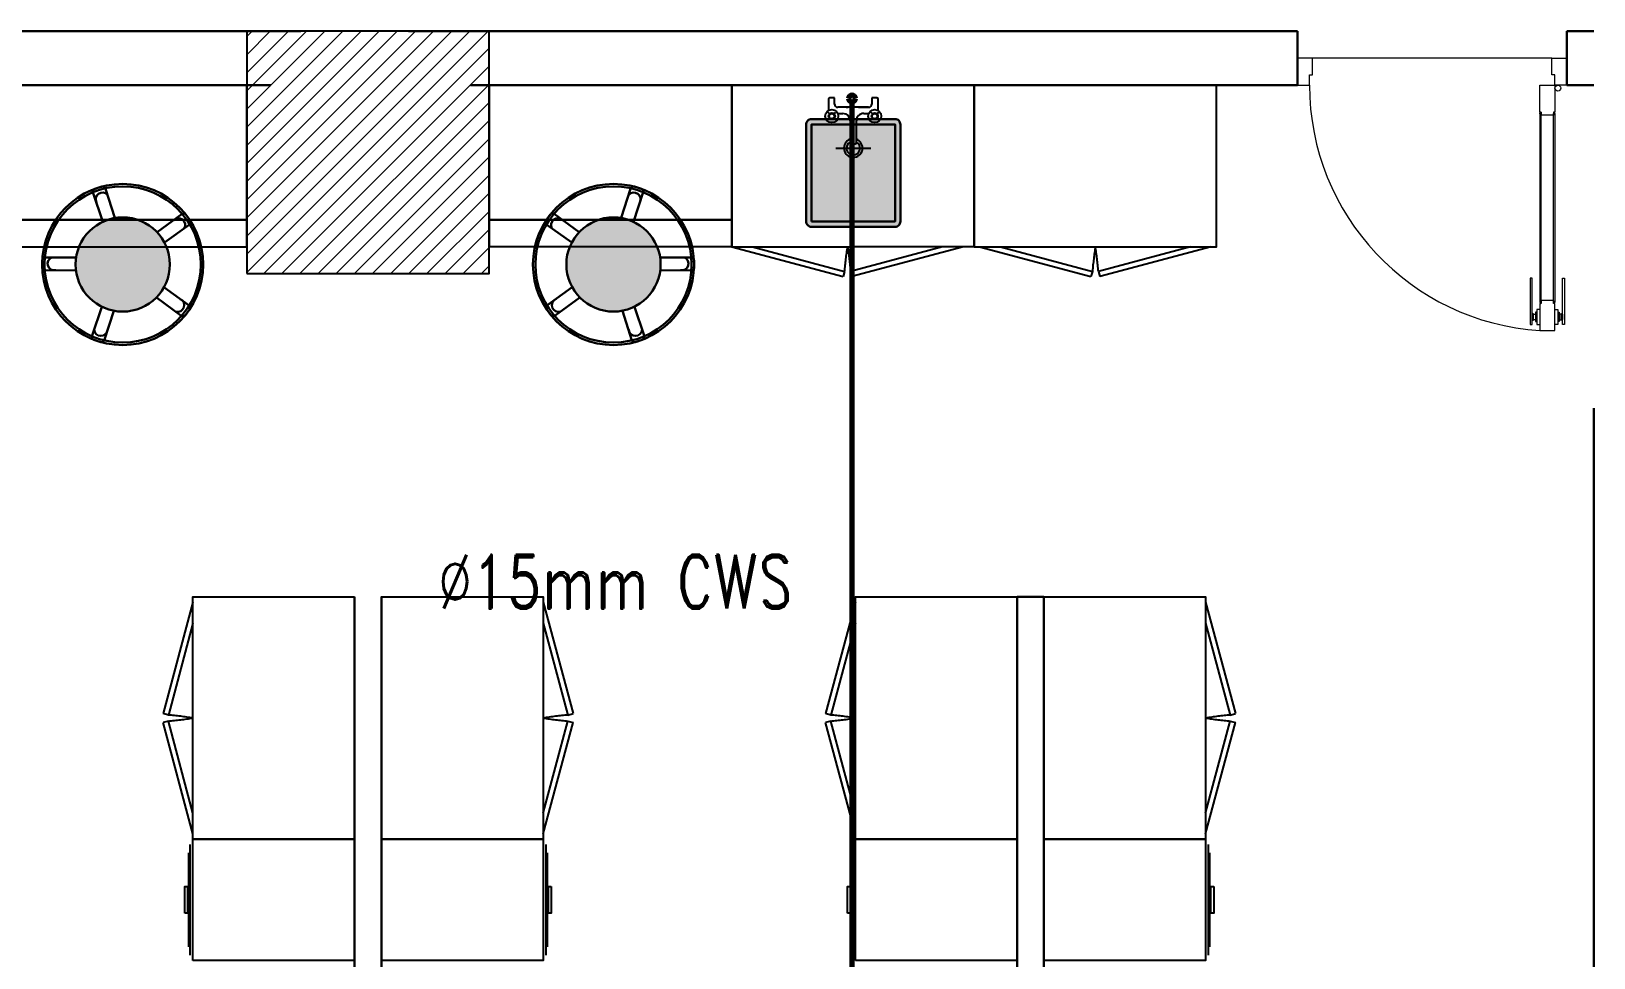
# Model space of a CAD drawing. Extents: x 800 to 995, y 398 to 804.
# Drawn here: x 865.01 to 870.81, y 702.58 to 706.02 of the extents above; entities that cross this region are included whole.
import ezdxf

# ---------------------------------------------------------------- set-up
doc = ezdxf.new("R2010")
doc.units = 0
doc.header["$MEASUREMENT"] = 0
doc.linetypes.add('ACAD_ISO02W100', pattern=[15, 12, -3])
doc.linetypes.add('DASHED', pattern=[19.05, 12.7, -6.35])
doc.layers.get('0').update_dxf_attribs({"color": 252, "linetype": 'CONTINUOUS', "lineweight": 30})
doc.layers.add('-FUR', color=252, linetype='CONTINUOUS')
doc.layers.add('SAN', color=2, linetype='CONTINUOUS')
for name, color, linetype, lineweight in [('Column', 6, 'CONTINUOUS', 25), ('DOOR', 30, 'CONTINUOUS', 9), ('hatch', 252, 'CONTINUOUS', 9), ('P-C-WATER', 5, 'CONTINUOUS', 70), ('P-TEXT', 1, 'CONTINUOUS', 25), ('Wall', 252, 'CONTINUOUS', 30)]:
    doc.layers.add(name, color=color, linetype=linetype, lineweight=lineweight)
doc.styles.add('ROMANC', font='romand.shx')

# ---------------------------------------------------------------- blocks, each defined once
blk = doc.blocks.new('YY5Y5')
at = {"layer": 'SAN', "color": 1}
for p, q in [((433.83, 542.04), (433.83, 538.56)), ((435.73, 542.41), (434.2, 542.41)), ((435.73, 540.55), (435.73, 542.41)), ((447.16, 542.41), (447.16, 540.55)), ((448.69, 542.41), (447.16, 542.41)), ((449.07, 538.56), (449.07, 542.04)), ((434.16, 537.56), (433.7, 538.02)), ((435.58, 537.56), (436.04, 538.02)), ((436.72, 537.65), (438.25, 537.65)), ((446.18, 539.55), (436.73, 539.55)), ((443.04, 539.55), (446.16, 539.55)), ((444.65, 537.65), (446.18, 537.65)), ((447.32, 537.56), (446.86, 538.02)), ((448.74, 537.56), (449.2, 538.02)), ((434.16, 536.15), (433.7, 535.69)), ((435.58, 536.15), (436.04, 535.69)), ((440.5, 535.4), (440.5, 528.74)), ((442.4, 528.74), (442.4, 535.4)), ((447.32, 536.15), (446.86, 535.69)), ((448.74, 536.15), (449.2, 535.69)), ((440.87, 528.36), (442.03, 528.36))]:
    blk.add_line(p, q, dxfattribs=at)
at = {"layer": 'SAN', "color": 1, "linetype": 'Continuous'}
blk.add_line((439.23, 539.55), (439.86, 539.55), dxfattribs=at)
at = {"layer": 'SAN', "color": 2, "linetype": 'DASHED'}
for points in [[(441.45, 532.42), (441.45, 521.63)], [(436.06, 527.03), (446.84, 527.03)]]:
    blk.add_lwpolyline(points, dxfattribs=at)
at = {"layer": 'SAN', "color": 1}
for centre, radius in [((434.87, 536.85), 2), ((434.87, 536.85), 1), ((434.87, 536.85), 0.8), ((448.03, 536.85), 2), ((448.03, 536.85), 1), ((448.03, 536.85), 0.8)]:
    blk.add_circle(centre, radius, dxfattribs=at)
for centre, radius, start, end in [((434.2, 542.04), 0.375, 90, 180), ((448.69, 542.04), 0.375, 0, 90), ((436.73, 540.55), 1, 180, 270), ((438.25, 535.4), 2.25, 0, 90), ((444.65, 535.4), 2.25, 90, 180), ((446.16, 540.55), 1, 270, 0), ((441.45, 527.03), 2.86, 109.4319, 70.5681), ((441.45, 527.03), 2.08, 117.2765, 62.7235), ((440.87, 528.74), 0.375, 180, 270), ((442.03, 528.74), 0.375, 270, 360)]:
    blk.add_arc(centre, radius, start, end, dxfattribs=at)
blk = doc.blocks.new('fd')
at = {"layer": '-FUR'}
h = blk.add_hatch(color=254, dxfattribs=at)
h.paths.add_polyline_path([(1322.6636, 576.6994), (1322.3536, 576.6994), (1322.3536, 577.0594), (1322.6636, 577.0594)], flags=16)
edge = h.paths.add_edge_path()
edge.add_line((1322.6636, 576.6794), (1322.3536, 576.6794))
edge.add_arc((1322.3536, 576.6994), 0.02, 180, 270, ccw=False)
edge.add_line((1322.3336, 576.6994), (1322.3336, 577.0594))
edge.add_arc((1322.3536, 577.0594), 0.02, 90, 180, ccw=False)
edge.add_line((1322.3536, 577.0794), (1322.6636, 577.0794))
edge.add_arc((1322.6636, 577.0594), 0.02, 0, 90, ccw=False)
edge.add_line((1322.6836, 577.0594), (1322.6836, 576.6994))
edge.add_arc((1322.6636, 576.6994), 0.02, -90, 0, ccw=False)
blk.add_hatch(color=253, dxfattribs=at).paths.add_polyline_path([(1322.6636, 577.0594), (1322.6636, 576.6994), (1322.3536, 576.6994), (1322.3536, 577.0594)])
h = blk.add_hatch(color=251, dxfattribs=at)
h.paths.add_polyline_path([(1322.6337, 577.0294), (1322.6636, 577.0594), (1322.6636, 576.6994), (1322.6336, 576.7294)])
h.paths.add_polyline_path([(1322.6336, 576.7294), (1322.6636, 576.6994), (1322.3536, 576.6994), (1322.3836, 576.7294)])
h = blk.add_hatch(color=252, dxfattribs=at)
h.paths.add_polyline_path([(1322.3836, 577.0294), (1322.3536, 577.0594), (1322.6636, 577.0594), (1322.6337, 577.0294)])
h.paths.add_polyline_path([(1322.3836, 576.7294), (1322.3536, 576.6994), (1322.3536, 577.0594), (1322.3836, 577.0294)])
for p, q in [((1322.4784, 577.2056), (1322.0597, 577.2056)), ((1322.4784, 577.2056), (1322.9597, 577.2056)), ((1322.0597, 576.6056), (1322.5097, 576.6056)), ((1322.9597, 576.6056), (1322.5097, 576.6056))]:
    blk.add_line(p, q, dxfattribs=at)
at = {"layer": '-FUR', "linetype": 'ACAD_ISO02W100'}
for p, q in [((1322.0597, 577.2056), (1322.5097, 577.2056)), ((1322.9597, 577.2056), (1322.5097, 577.2056)), ((1322.0997, 576.6056), (1322.5133, 576.4948)), ((1322.177, 576.6056), (1322.5185, 576.5141)), ((1322.8824, 576.6056), (1322.541, 576.5141)), ((1322.9597, 576.6056), (1322.5462, 576.4948)), ((1322.5185, 576.5141), (1322.5133, 576.4948)), ((1322.541, 576.5141), (1322.5462, 576.4948))]:
    blk.add_line(p, q, dxfattribs=at)
for centre, start, end in [((1324.045, 576.3727), 171.26112, 174.70691), ((1321.0144, 576.3727), 5.29309, 8.73888)]:
    blk.add_arc(centre, 1.5331, start, end, dxfattribs=at)
for p, q in [((1322.0597, 577.2056), (1322.0597, 576.6056)), ((1322.9597, 577.2056), (1322.9597, 576.6056))]:
    blk.add_line(p, q)
blk.add_lwpolyline([(1322.6636, 576.6794), (1322.3536, 576.6794, -0.414214), (1322.3336, 576.6994), (1322.3336, 577.0594, -0.414214), (1322.3536, 577.0794), (1322.6636, 577.0794, -0.414214), (1322.6836, 577.0594), (1322.6836, 576.6994, -0.414214)], format="xyb", close=True)
blk.add_lwpolyline([(1322.6636, 576.6794), (1322.3536, 576.6794, -0.414214), (1322.3336, 576.6994), (1322.3336, 577.0594, -0.414214), (1322.3536, 577.0794), (1322.6636, 577.0794, -0.414214), (1322.6836, 577.0594), (1322.6836, 576.6994, -0.414214)], format="xyb", close=True)
blk.add_lwpolyline([(1322.6636, 576.6994), (1322.3536, 576.6994), (1322.3536, 577.0594), (1322.6636, 577.0594)], close=True)
at = {"extrusion": (0, 0, -1), "xscale": 0.0121000000000322, "yscale": 0.0121000000000322, "zscale": -0.0121}
blk.add_blockref('YY5Y5', (-1327.8502, 570.5947), dxfattribs=at)
blk = doc.blocks.new('juy')
blk.add_line((1322.9597, 577.2056), (1322.9597, 576.6056))
blk.add_blockref('fd', (0, 0))

msp = doc.modelspace()

# ---------------------------------------------------------------- hatches: boundary and pattern name
h = msp.add_hatch(color=256)
h.set_gradient(color1=(132, 132, 132), name='SPHERICAL')
h.paths.add_polyline_path([(865.3474, 705.3273, -1), (865.3474, 704.9773, -1)])
h = msp.add_hatch(color=256)
h.set_gradient(color1=(132, 132, 132), name='SPHERICAL')
h.paths.add_polyline_path([(867.1694, 705.3273, 1), (867.1694, 704.9773, 1)])
at = {"layer": 'hatch'}
h = msp.add_hatch(dxfattribs=at)
h.set_pattern_fill('ANSI31', color=252, scale=0.015, style=0)
h.set_pattern_definition([(45, (1093.24057, 382.896185), (-0.0336759605, 0.0336759605), [])])
h.paths.add_polyline_path([(865.8084, 705.1182), (866.7084, 705.1182), (866.7084, 706.0182), (865.8084, 706.0182)])

# ---------------------------------------------------------------- linework, layer by layer
at = {"layer": '-FUR', "linetype": 'ACAD_ISO02W100'}
for p, q in [((869.4084, 705.8182, -0.0488), (868.5084, 705.8182, -0.0488)), ((864.9084, 705.2182, -0.0488), (865.8084, 705.2182, -0.0488)), ((867.6084, 705.2182, -0.0488), (866.7084, 705.2182, -0.0488)), ((868.5284, 705.2182, -0.0488), (868.942, 705.1074, -0.0488)), ((868.6057, 705.2182, -0.0488), (868.9471, 705.1268, -0.0488)), ((869.3111, 705.2182, -0.0488), (868.9697, 705.1268, -0.0488)), ((869.3884, 705.2182, -0.0488), (868.9748, 705.1074, -0.0488)), ((868.9471, 705.1268, -0.0488), (868.942, 705.1074, -0.0488)), ((868.9697, 705.1268, -0.0488), (868.9748, 705.1074, -0.0488)), ((865.6084, 703.8982, -0.0488), (865.4976, 703.4847, -0.0488)), ((866.2084, 703.9182, -0.0488), (866.2084, 703.0182, -0.0488)), ((866.3084, 703.0182, -0.0488), (866.3084, 703.9182, -0.0488)), ((866.9084, 703.8982, -0.0488), (867.0192, 703.4847, -0.0488)), ((868.0675, 703.8982, -0.0488), (867.9567, 703.4847, -0.0488)), ((868.6675, 703.9182, -0.0488), (868.6675, 703.0182, -0.0488)), ((868.7675, 703.0182, -0.0488), (868.7675, 703.9182, -0.0488)), ((869.3675, 703.8982, -0.0488), (869.4783, 703.4847, -0.0488)), ((865.6084, 703.821, -0.0488), (865.5169, 703.4795, -0.0488)), ((866.9084, 703.821, -0.0488), (866.9999, 703.4795, -0.0488)), ((868.0675, 703.821, -0.0488), (867.976, 703.4795, -0.0488)), ((869.3675, 703.821, -0.0488), (869.459, 703.4795, -0.0488)), ((865.5169, 703.4795, -0.0488), (865.4976, 703.4847, -0.0488)), ((866.9999, 703.4795, -0.0488), (867.0192, 703.4847, -0.0488)), ((867.976, 703.4795, -0.0488), (867.9567, 703.4847, -0.0488)), ((869.459, 703.4795, -0.0488), (869.4783, 703.4847, -0.0488)), ((865.5169, 703.457, -0.0488), (865.4976, 703.4518, -0.0488)), ((865.6084, 703.0382, -0.0488), (865.4976, 703.4518, -0.0488)), ((865.6084, 703.1155, -0.0488), (865.5169, 703.457, -0.0488)), ((866.9084, 703.1155, -0.0488), (866.9999, 703.457, -0.0488)), ((866.9084, 703.0382, -0.0488), (867.0192, 703.4518, -0.0488)), ((866.9999, 703.457, -0.0488), (867.0192, 703.4518, -0.0488)), ((867.976, 703.457, -0.0488), (867.9567, 703.4518, -0.0488)), ((868.0675, 703.0382, -0.0488), (867.9567, 703.4518, -0.0488)), ((868.0675, 703.1155, -0.0488), (867.976, 703.457, -0.0488)), ((869.3675, 703.1155, -0.0488), (869.459, 703.457, -0.0488)), ((869.3675, 703.0382, -0.0488), (869.4783, 703.4518, -0.0488)), ((869.459, 703.457, -0.0488), (869.4783, 703.4518, -0.0488)), ((866.2084, 702.5682, -0.0488), (866.2084, 703.0182, -0.0488)), ((866.3084, 703.0182, -0.0488), (866.3084, 702.5682, -0.0488)), ((868.6675, 702.5682, -0.0488), (868.6675, 703.0182, -0.0488)), ((868.7675, 703.0182, -0.0488), (868.7675, 702.5682, -0.0488))]:
    msp.add_line(p, q, dxfattribs=at)
at = {"layer": '-FUR'}
for p, q in [((865.5934, 702.6182, -0.0488), (865.5934, 702.9682, -0.0488)), ((865.5984, 702.5882, -0.0488), (865.5984, 702.9982, -0.0488)), ((866.9184, 702.9982, -0.0488), (866.9184, 702.5882, -0.0488)), ((866.9234, 702.9682, -0.0488), (866.9234, 702.6182, -0.0488)), ((868.0525, 702.6182, -0.0488), (868.0525, 702.9682, -0.0488)), ((868.0575, 702.5882, -0.0488), (868.0575, 702.9982, -0.0488)), ((869.3775, 702.9982, -0.0488), (869.3775, 702.5882, -0.0488)), ((869.3825, 702.9682, -0.0488), (869.3825, 702.6182, -0.0488))]:
    msp.add_line(p, q, dxfattribs=at)
at = {"layer": '-FUR', "elevation": -0.0488}
for points in [[(869.4084, 705.8182), (868.5084, 705.8182), (868.5084, 705.2182), (869.4084, 705.2182)], [(866.2084, 703.9182), (866.2084, 703.0182), (865.6084, 703.0182), (865.6084, 703.9182)], [(866.3084, 703.0182), (866.3084, 703.9182), (866.9084, 703.9182), (866.9084, 703.0182)], [(868.6675, 703.9182), (868.6675, 703.0182), (868.0675, 703.0182), (868.0675, 703.9182)], [(868.7675, 703.0182), (868.7675, 703.9182), (869.3675, 703.9182), (869.3675, 703.0182)], [(865.6084, 702.5682), (865.6084, 703.0182), (866.2084, 703.0182), (866.2084, 702.5682)], [(866.9084, 703.0182), (866.9084, 702.5682), (866.3084, 702.5682), (866.3084, 703.0182)], [(868.0675, 702.5682), (868.0675, 703.0182), (868.6675, 703.0182), (868.6675, 702.5682)], [(869.3675, 703.0182), (869.3675, 702.5682), (868.7675, 702.5682), (868.7675, 703.0182)]]:
    msp.add_lwpolyline(points, close=True, dxfattribs=at)
at = {"layer": '-FUR', "color": 1, "elevation": -0.0488}
for points in [[(865.5784, 702.7432), (865.5784, 702.8432), (865.5884, 702.8432), (865.5884, 702.7432)], [(866.9384, 702.8432), (866.9384, 702.7432), (866.9284, 702.7432), (866.9284, 702.8432)], [(868.0375, 702.7432), (868.0375, 702.8432), (868.0475, 702.8432), (868.0475, 702.7432)], [(869.3975, 702.8432), (869.3975, 702.7432), (869.3875, 702.7432), (869.3875, 702.8432)]]:
    msp.add_lwpolyline(points, close=True, dxfattribs=at)
at = {"layer": '-FUR', "linetype": 'ACAD_ISO02W100'}
for centre, start, end in [((870.4737, 704.9853, -0.0488), 171.26112, 174.70691), ((867.4431, 704.9853, -0.0488), 5.29309, 8.73888), ((865.3755, 701.953, -0.0488), 81.26112, 84.70691), ((865.3755, 704.9835, -0.0488), 275.29309, 278.73888), ((867.1413, 701.953, -0.0488), 95.29309, 98.73888), ((867.1413, 704.9835, -0.0488), 261.26112, 264.70691), ((867.8346, 701.953, -0.0488), 81.26112, 84.70691), ((867.8346, 704.9835, -0.0488), 275.29309, 278.73888), ((869.6004, 701.953, -0.0488), 95.29309, 98.73888), ((869.6004, 704.9835, -0.0488), 261.26112, 264.70691)]:
    msp.add_arc(centre, 1.5331, start, end, dxfattribs=at)
for p, q in [((864.9084, 705.8182, -0.0488), (865.8084, 705.8182, -0.0488)), ((865.8084, 705.8182, -0.0488), (865.8084, 705.2182, -0.0488)), ((867.6084, 705.8182, -0.0488), (866.7084, 705.8182, -0.0488)), ((866.7084, 705.8182, -0.0488), (866.7084, 705.2182, -0.0488)), ((867.6084, 705.2182, -0.0488), (867.6084, 705.8182, -0.0488)), ((865.2731, 705.3108, -0.0488), (865.237, 705.4204, -0.0488)), ((865.2434, 705.433, -0.0488), (865.2696, 705.4414, -0.0488)), ((865.3184, 705.3249, -0.0488), (865.2837, 705.4328, -0.0488)), ((867.1985, 705.3249, -0.0488), (867.2331, 705.4328, -0.0488)), ((867.2437, 705.3108, -0.0488), (867.2799, 705.4204, -0.0488)), ((867.2734, 705.433, -0.0488), (867.2472, 705.4414, -0.0488)), ((865.4751, 705.272, -0.0488), (865.5682, 705.3402, -0.0488)), ((865.5822, 705.338, -0.0488), (865.5983, 705.3157, -0.0488)), ((866.9346, 705.338, -0.0488), (866.9185, 705.3157, -0.0488)), ((867.0417, 705.272, -0.0488), (866.9486, 705.3402, -0.0488)), ((865.8084, 705.3182, -0.0488), (864.9084, 705.3182, -0.0488)), ((865.5026, 705.2333, -0.0488), (865.5945, 705.2996, -0.0488)), ((865.8084, 705.2182, -0.0488), (865.8084, 705.3182, -0.0488)), ((866.7084, 705.2182, -0.0488), (866.7084, 705.3182, -0.0488)), ((866.7084, 705.3182, -0.0488), (867.6084, 705.3182, -0.0488)), ((867.0143, 705.2333, -0.0488), (866.9224, 705.2996, -0.0488)), ((865.0484, 705.1402, -0.0488), (865.0485, 705.1677, -0.0488)), ((865.1743, 705.178, -0.0488), (865.061, 705.1784, -0.0488)), ((867.3425, 705.178, -0.0488), (867.4558, 705.1784, -0.0488)), ((867.4684, 705.1402, -0.0488), (867.4683, 705.1677, -0.0488)), ((865.1738, 705.1306, -0.0488), (865.0583, 705.1301, -0.0488)), ((867.3431, 705.1306, -0.0488), (867.4585, 705.1301, -0.0488)), ((865.5007, 705.0678, -0.0488), (865.5943, 705.0004, -0.0488)), ((867.0162, 705.0678, -0.0488), (866.9225, 705.0004, -0.0488)), ((865.2695, 704.9956, -0.0488), (865.2341, 704.888, -0.0488)), ((865.4724, 705.0298, -0.0488), (865.5638, 704.9629, -0.0488)), ((867.0445, 705.0298, -0.0488), (866.953, 704.9629, -0.0488)), ((867.2473, 704.9956, -0.0488), (867.2827, 704.888, -0.0488)), ((865.3144, 704.9805, -0.0488), (865.2792, 704.8705, -0.0488)), ((865.5965, 704.9864, -0.0488), (865.5803, 704.9642, -0.0488)), ((866.9203, 704.9864, -0.0488), (866.9366, 704.9642, -0.0488)), ((867.2024, 704.9805, -0.0488), (867.2376, 704.8705, -0.0488)), ((865.2666, 704.8642, -0.0488), (865.2405, 704.8728, -0.0488)), ((867.2502, 704.8642, -0.0488), (867.2764, 704.8728, -0.0488)), ((866.2084, 699.3167, -0.0488), (866.2084, 703.9182, -0.0488)), ((866.3084, 703.9182, -0.0488), (866.3084, 699.3162, -0.0488)), ((868.7675, 703.9182, -0.0488), (868.6675, 703.9182, -0.0488)), ((868.6675, 699.3167, -0.0488), (868.6675, 703.9182, -0.0488)), ((868.7675, 703.9182, -0.0488), (868.7675, 699.3162, -0.0488))]:
    msp.add_line(p, q)
for centre, radius in [((865.3474, 705.1523, -0.0488), 0.299), ((865.3474, 705.1523, -0.0488), 0.29), ((867.1694, 705.1523, -0.0488), 0.299), ((867.1694, 705.1523, -0.0488), 0.29), ((865.3474, 705.1523, -0.0488), 0.175), ((867.1694, 705.1523, -0.0488), 0.175)]:
    msp.add_circle(centre, radius)
for centre, radius, start, end in [((865.2465, 705.4235, -0.0488), 0.01, 107.79115, 197.79115), ((865.2719, 705.3945, -0.0488), 0.025, 40.93495, 209.17517), ((865.2714, 705.4284, -0.0488), 0.0131, 19.65402, 97.72038), ((867.2449, 705.3945, -0.0488), 0.025, 330.82483, 139.06505), ((867.2454, 705.4284, -0.0488), 0.0131, 82.27962, 160.34598), ((867.2703, 705.4235, -0.0488), 0.01, 342.20885, 72.20885), ((865.5741, 705.3321, -0.0488), 0.01, 35.79115, 125.79115), ((866.9427, 705.3321, -0.0488), 0.01, 54.20885, 144.20885), ((865.5543, 705.299, -0.0488), 0.025, 328.93495, 137.17517), ((865.5865, 705.31, -0.0488), 0.0131, 307.65402, 25.72038), ((866.9304, 705.31, -0.0488), 0.0131, 154.27962, 232.34598), ((866.9625, 705.299, -0.0488), 0.025, 42.82483, 211.06505), ((865.0614, 705.1653, -0.0488), 0.0131, 91.65402, 169.72038), ((865.0938, 705.1553, -0.0488), 0.025, 112.93495, 281.17517), ((867.423, 705.1553, -0.0488), 0.025, 258.82483, 67.06505), ((867.4554, 705.1653, -0.0488), 0.0131, 10.27962, 88.34598), ((865.0584, 705.1401, -0.0488), 0.01, 179.79115, 269.79115), ((867.4584, 705.1401, -0.0488), 0.01, 270.20885, 0.20885), ((865.5508, 705.0009, -0.0488), 0.025, 256.93495, 65.17517), ((865.5884, 704.9923, -0.0488), 0.01, 323.79115, 53.79115), ((866.9284, 704.9923, -0.0488), 0.01, 126.20885, 216.20885), ((866.966, 705.0009, -0.0488), 0.025, 114.82483, 283.06505), ((865.5712, 704.9737, -0.0488), 0.0131, 235.65402, 313.72038), ((866.9456, 704.9737, -0.0488), 0.0131, 226.27962, 304.34598), ((865.2467, 704.8843, -0.0488), 0.0131, 163.65402, 241.72038), ((865.2662, 704.9121, -0.0488), 0.025, 184.93495, 353.17517), ((867.2506, 704.9121, -0.0488), 0.025, 186.82483, 355.06505), ((867.2701, 704.8843, -0.0488), 0.0131, 298.27962, 16.34598), ((865.2697, 704.8737, -0.0488), 0.01, 251.79115, 341.79115), ((867.2471, 704.8737, -0.0488), 0.01, 198.20885, 288.20885)]:
    msp.add_arc(centre, radius, start, end)
at = {"layer": 'Column', "color": 252}
msp.add_lwpolyline([(865.8084, 705.1182), (866.7084, 705.1182), (866.7084, 706.0182), (865.8084, 706.0182)], close=True, dxfattribs=at)
at = {"layer": 'DOOR', "color": 251}
msp.add_line((870.6529, 705.9182), (869.764, 705.9182), dxfattribs=at)
at = {"layer": 'DOOR', "color": 252}
for p, q in [((870.6079, 705.7127), (870.6079, 705.0128)), ((870.6129, 705.0128), (870.6129, 705.7127)), ((870.6595, 705.0128), (870.6595, 705.7127)), ((870.6645, 705.7127), (870.6645, 705.0128))]:
    msp.add_line(p, q, dxfattribs=at)
at = {"layer": 'DOOR', "color": 5}
for points in [[(869.7084, 705.9182), (869.7084, 705.8182), (869.753, 705.8182), (869.753, 705.8562), (869.7641, 705.8562), (869.764, 705.9182)], [(870.7084, 705.9182), (870.7084, 705.8182), (870.664, 705.8182), (870.664, 705.8562), (870.6529, 705.8562), (870.6529, 705.9182)], [(870.6595, 705.7183), (870.6595, 705.7072), (870.6129, 705.7072), (870.6129, 705.7183), (870.6084, 705.7183), (870.6084, 705.8182), (870.6084, 705.8182), (870.664, 705.8182), (870.664, 705.7183)], [(870.6595, 705.0073), (870.6595, 705.0184), (870.6129, 705.0184), (870.6129, 705.0073), (870.6084, 705.0073), (870.6084, 704.9073), (870.6084, 704.9073), (870.664, 704.9073), (870.664, 705.0073)]]:
    msp.add_lwpolyline(points, close=True, dxfattribs=at)
for points in [[(870.6129, 705.7077), (870.6129, 705.7077, -1), (870.6129, 705.7177)], [(870.6595, 705.7077), (870.6595, 705.7077, 1), (870.6595, 705.7177)], [(870.6129, 705.0178), (870.6129, 705.0178, 1), (870.6129, 705.0078)], [(870.6595, 705.0178), (870.6595, 705.0178, -1), (870.6595, 705.0078)]]:
    msp.add_lwpolyline(points, format="xyb", close=True, dxfattribs=at)
at = {"layer": 'DOOR', "color": 1}
for points in [[(870.58, 705.1018), (870.572, 705.1018), (870.572, 704.9295), (870.58, 704.9295)], [(870.6924, 705.1018), (870.7004, 705.1018), (870.7004, 704.9295), (870.6924, 704.9295)], [(870.5918, 704.9473), (870.5853, 704.9473), (870.5853, 704.9675), (870.5918, 704.9675)], [(870.6806, 704.9473), (870.6871, 704.9473), (870.6871, 704.9675), (870.6806, 704.9675)]]:
    msp.add_lwpolyline(points, close=True, dxfattribs=at)
for points in [[(870.58, 704.9476, 1), (870.5853, 704.9476), (870.5853, 704.9476), (870.5853, 704.9672), (870.5853, 704.9672, 1), (870.58, 704.9672), (870.58, 704.9672)], [(870.6924, 704.9476, -1), (870.6871, 704.9476), (870.6871, 704.9476), (870.6871, 704.9672), (870.6871, 704.9672, -1), (870.6924, 704.9672), (870.6924, 704.9672)]]:
    msp.add_lwpolyline(points, format="xyb", close=True, dxfattribs=at)
for points in [[(870.5973, 704.9747), (870.5918, 704.9747), (870.5918, 704.9402), (870.5973, 704.9402)], [(870.664, 704.985), (870.6751, 704.985), (870.6751, 704.9295), (870.664, 704.9295)], [(870.6751, 704.9747), (870.6806, 704.9747), (870.6806, 704.9402), (870.6751, 704.9402)]]:
    msp.add_lwpolyline(points, dxfattribs=at)
at = {"layer": 'DOOR', "color": 5}
msp.add_lwpolyline([(870.6084, 704.985), (870.5973, 704.985), (870.5973, 704.9295), (870.6084, 704.9295)], dxfattribs=at)
msp.add_circle((870.6751, 705.8071), 0.0111, dxfattribs=at)
at = {"layer": 'DOOR', "color": 252}
msp.add_arc((870.6658, 705.8182), 0.9128, 180, 266.39768, dxfattribs=at)
at = {"layer": 'P-C-WATER', "linetype": 'Continuous'}
msp.add_line((868.0548, 705.7556), (868.0548, 701.4616), dxfattribs=at)
at = {"layer": 'P-C-WATER', "linetype": 'ByBlock'}
for start, end in [(0, 180), (180, 0)]:
    msp.add_arc((868.0548, 705.7681), 0.0125, start, end, dxfattribs=at)
at = {"layer": 'Wall', "color": 252, "linetype": 'Continuous'}
for p, q in [((866.0084, 706.0182), (862.6584, 706.0182)), ((866.4084, 706.0182), (869.7084, 706.0182)), ((869.7084, 705.8182), (869.7084, 706.0182)), ((870.7084, 706.0182), (870.8084, 706.0182)), ((870.7084, 705.8182), (870.7084, 706.0182)), ((865.8974, 705.8182), (862.6584, 705.8182)), ((866.6383, 705.8182), (869.7084, 705.8182)), ((870.7084, 705.8182), (870.8084, 705.8182)), ((870.8084, 704.6182), (870.8084, 697.7182))]:
    msp.add_line(p, q, dxfattribs=at)

# ---------------------------------------------------------------- block references
at = {"xscale": -1}
msp.add_blockref('juy', (2190.5681, 128.6127, -0.0488), dxfattribs=at)

# ---------------------------------------------------------------- texts
at = {"layer": 'P-TEXT', "color": 41, "style": 'ROMANC', "width": 0.75}
msp.add_text('%%C15mm CWS', height=0.2, dxfattribs=at).set_placement((866.5172, 703.8747))

doc.saveas('drawing.dxf')
